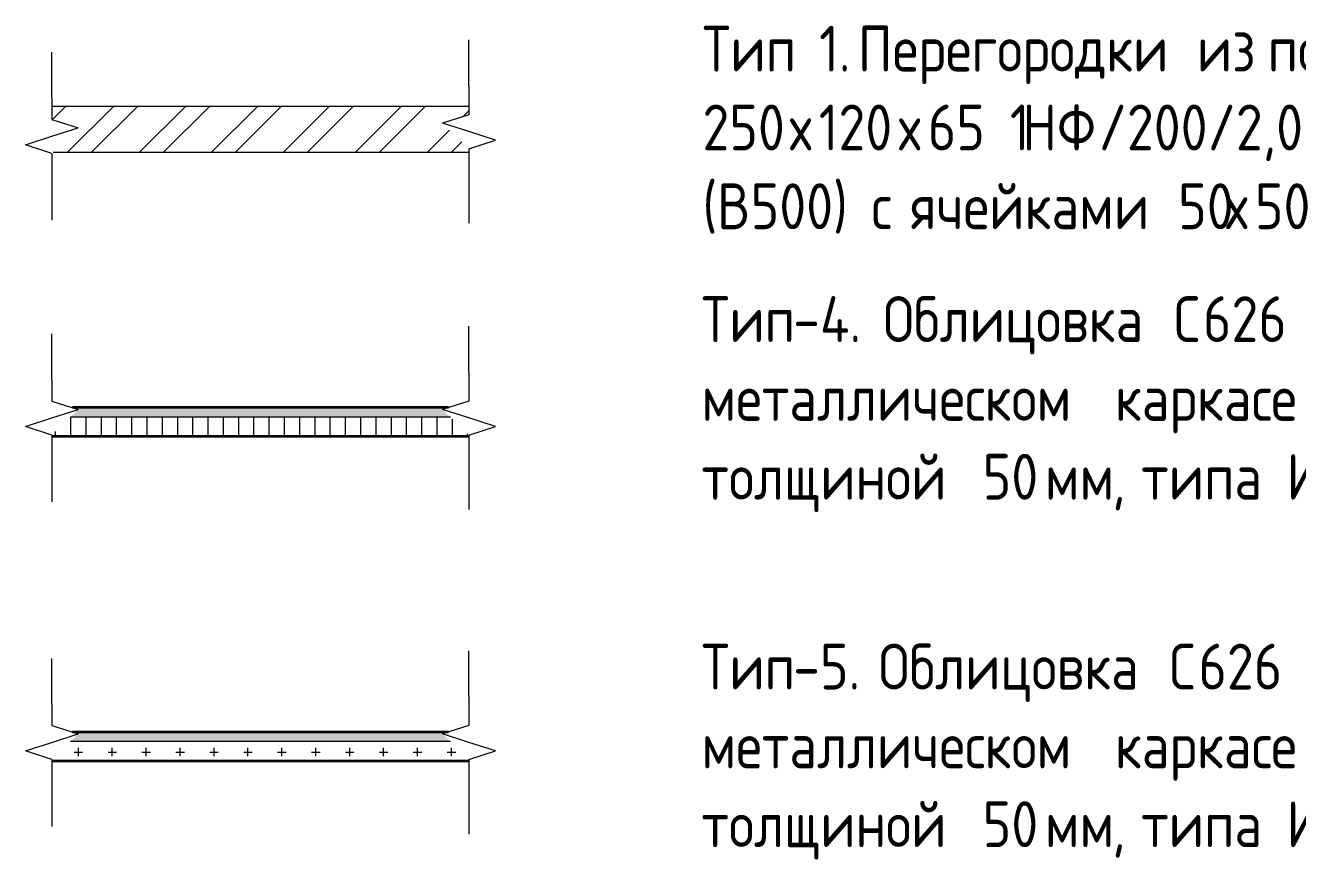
# Model space of a CAD drawing. Header units: millimetres. Extents: x -56773 to 323062, y -262288 to 76460.
# Drawn here: x 68681 to 72015, y 5230 to 7415 of the extents above; entities that cross this region are included whole.
import ezdxf

# ---------------------------------------------------------------- set-up
doc = ezdxf.new("R2010")
doc.units = ezdxf.units.MM
for name, color, linetype, lineweight in [('Аннотация', 7, 'Continuous', 20), ('Стены разрез', 7, 'Continuous', 35), ('Стены штриховка', 7, 'Continuous', 9), ('Узлы', 7, 'Continuous', 18)]:
    doc.layers.add(name, color=color, linetype=linetype, lineweight=lineweight)
doc.layers.add('Линии', color=7, linetype='Continuous', lineweight=9, true_color=0x00a600)
doc.styles.add('GOST Common_7', font='', dxfattribs={"width": 0.9, "height": 120})
doc.styles.get('GOST Common_7').set_extended_font_data('GOST Common')

# ---------------------------------------------------------------- blocks, each defined once
blk = doc.blocks.new('Family - ___-2739783-УО кладочный подвал')
at = {"layer": 'Стены разрез', "lineweight": 9, "true_color": 0xd50000}
h = blk.add_hatch(dxfattribs=at)
h.set_pattern_fill('FP_25', color=12, style=0, pattern_type=2)
h.set_pattern_definition([(0, (0, 0), (44.45, 44.45), [22.225, -66.675]), (90, (11.11, -11.11), (-44.45, 44.45), [22.225, -66.675])])
h.paths.add_polyline_path([(-879.2, 5489.2), (213.8, 5489.2), (213.8, 5492.1), (165.2, 5539.2), (-830.6, 5539.2), (-879.2, 5492.1)])
at = {"layer": 'Стены разрез', "lineweight": 20, "true_color": 0xd50000}
blk.add_hatch(color=12, dxfattribs=at).paths.add_polyline_path([(165.2, 5539.2), (144.5, 5559.2), (160.2, 5564.2), (-825.6, 5564.2), (-809.9, 5559.2), (-830.6, 5539.2), (144.5, 5539.2)])
at = {"layer": 'Стены разрез'}
for p, q in [((160.2, 5564.2), (-825.6, 5564.2)), ((-879.2, 5489.2), (213.8, 5489.2))]:
    blk.add_line(p, q, dxfattribs=at)
at = {"layer": 'Стены штриховка'}
blk.add_line((165.2, 5539.2), (-830.6, 5539.2), dxfattribs=at)
blk = doc.blocks.new('Family - ___-2739788-УО кладочный подвал')
at = {"layer": 'Стены разрез', "lineweight": 20, "true_color": 0x0080c0}
blk.add_hatch(color=142, dxfattribs=at).paths.add_polyline_path([(-830.6, 6389.2), (165.2, 6389.2), (144.5, 6409.2), (160.2, 6414.2), (-825.6, 6414.2), (-809.9, 6409.2)])
at = {"layer": 'Стены разрез', "lineweight": 9, "true_color": 0x0080c0}
h = blk.add_hatch(dxfattribs=at)
h.set_pattern_fill('FP_26', color=142, style=0, pattern_type=2)
h.set_pattern_definition([(90, (0, 0), (-40, 2e-15), [])])
h.paths.add_polyline_path([(-809.9, 6339.2), (213.8, 6339.2), (213.8, 6342.1), (165.2, 6389.2), (-830.6, 6389.2), (-879.2, 6342.1), (-879.2, 6339.2)])
at = {"layer": 'Стены разрез'}
for p, q in [((160.2, 6414.2), (-825.6, 6414.2)), ((-879.2, 6339.2), (213.8, 6339.2))]:
    blk.add_line(p, q, dxfattribs=at)
at = {"layer": 'Стены штриховка'}
blk.add_line((165.2, 6389.2), (-830.6, 6389.2), dxfattribs=at)
blk = doc.blocks.new('ADSK_Обрыв_Линия1 - По умолчанию-2621347-УО кладочный подвал')
at = {"layer": 'Узлы', "lineweight": 20}
for p, q in [((213.8, 5657.2), (213.8, 5581.2)), ((213.8, 5492.1), (213.8, 5417.2))]:
    blk.add_line(p, q, dxfattribs=at)
blk = doc.blocks.new('ADSK_Обрыв_Линия1 - По умолчанию-2621349-УО кладочный подвал')
at = {"layer": 'Узлы', "lineweight": 20}
for p, q in [((-879.2, 5637.2), (-879.2, 5581.2)), ((-879.2, 5492.1), (-879.2, 5437.2))]:
    blk.add_line(p, q, dxfattribs=at)

msp = doc.modelspace()

# ---------------------------------------------------------------- hatches: boundary and pattern name
at = {"layer": 'Узлы', "lineweight": 9}
h = msp.add_hatch(dxfattribs=at)
h.set_pattern_fill('FP_30', color=256, style=0, pattern_type=2)
h.set_pattern_definition([(45, (69629.58, 0), (-94.2927, 94.2927), []), (45, (69692.44, 0), (-94.2927, 94.2927), [])])
h.paths.add_polyline_path([(69843.3648, 7082.6783), (69843.3648, 7092.1298), (69774.0828, 7159.1768), (69843.3648, 7181.1768), (69843.3648, 7202.6783), (68750.3848, 7202.6783), (68750.3848, 7168.7672), (68819.6669, 7146.7672), (68753.4415, 7082.6783), (69774.0828, 7082.6783)])

# ---------------------------------------------------------------- linework, layer by layer
at = {"layer": 'Аннотация'}
for p, q in [((69843.3648, 7257.1768), (69843.3648, 7377.1768)), ((68750.3848, 7224.7672), (68750.3848, 7344.7672)), ((68750.3848, 7168.7672), (68819.6669, 7146.7672)), ((68750.3848, 7168.7672), (68819.6669, 7146.7672)), ((69843.3648, 7181.1768), (69774.0828, 7159.1768)), ((69843.3648, 7181.1768), (69774.0828, 7159.1768)), ((68750.3848, 7124.7672), (68819.6669, 7146.7672)), ((69843.3648, 7137.1768), (69774.0828, 7159.1768)), ((69912.6849, 7114.6533), (69843.3648, 7137.1768)), ((69912.6849, 7114.6533), (69843.3648, 7137.1768)), ((68681.0647, 7102.2437), (68750.3848, 7124.7672)), ((68681.0647, 7102.2437), (68750.3848, 7124.7672)), ((68750.3848, 7079.7202), (68681.0647, 7102.2437)), ((68750.3848, 7079.7202), (68681.0647, 7102.2437)), ((69843.3648, 7092.1298), (69912.6849, 7114.6533)), ((69843.3648, 7092.1298), (69912.6849, 7114.6533)), ((68750.3848, 7024.7672), (68750.3848, 6904.7672)), ((69843.3648, 7017.1768), (69843.3648, 6897.1768)), ((68750.3848, 6487.1768), (68750.3848, 6607.1768)), ((69843.3648, 6507.1768), (69843.3648, 6627.1768)), ((68750.3848, 6431.1768), (68819.6669, 6409.1768)), ((68750.3848, 6431.1768), (68819.6669, 6409.1768)), ((68750.3848, 6387.1768), (68819.6669, 6409.1768)), ((69843.3648, 6431.1768), (69774.0828, 6409.1768)), ((69843.3648, 6431.1768), (69774.0828, 6409.1768)), ((69843.3648, 6387.1768), (69774.0828, 6409.1768)), ((68681.0647, 6364.6533), (68750.3848, 6387.1768)), ((68681.0647, 6364.6533), (68750.3848, 6387.1768)), ((69912.6849, 6364.6533), (69843.3648, 6387.1768)), ((69912.6849, 6364.6533), (69843.3648, 6387.1768)), ((68750.3848, 6342.1298), (68681.0647, 6364.6533)), ((68750.3848, 6342.1298), (68681.0647, 6364.6533)), ((69843.3648, 6342.1298), (69912.6849, 6364.6533)), ((69843.3648, 6342.1298), (69912.6849, 6364.6533)), ((68750.3848, 6287.1768), (68750.3848, 6167.1768)), ((69843.3648, 6267.1768), (69843.3648, 6147.1768)), ((69843.3648, 5657.1768), (69843.3648, 5777.1768)), ((68750.3848, 5637.1768), (68750.3848, 5757.1768)), ((68750.3848, 5581.1768), (68819.6669, 5559.1768)), ((68750.3848, 5581.1768), (68819.6669, 5559.1768)), ((69843.3648, 5581.1768), (69774.0828, 5559.1768)), ((69843.3648, 5581.1768), (69774.0828, 5559.1768)), ((68681.0647, 5514.6533), (68750.3848, 5537.1768)), ((68681.0647, 5514.6533), (68750.3848, 5537.1768)), ((68750.3848, 5537.1768), (68819.6669, 5559.1768)), ((69843.3648, 5537.1768), (69774.0828, 5559.1768)), ((69912.6849, 5514.6533), (69843.3648, 5537.1768)), ((69912.6849, 5514.6533), (69843.3648, 5537.1768)), ((68750.3848, 5492.1298), (68681.0647, 5514.6533)), ((68750.3848, 5492.1298), (68681.0647, 5514.6533)), ((69843.3648, 5492.1298), (69912.6849, 5514.6533)), ((69843.3648, 5492.1298), (69912.6849, 5514.6533)), ((68750.3848, 5437.1768), (68750.3848, 5317.1768)), ((69843.3648, 5417.1768), (69843.3648, 5297.1768))]:
    msp.add_line(p, q, dxfattribs=at)
at = {"layer": 'Линии', "color": 7, "lineweight": 20}
for p, q in [((69843.3648, 7202.6783), (68750.3848, 7202.6783)), ((68753.4415, 7082.6783), (69843.3648, 7082.6783))]:
    msp.add_line(p, q, dxfattribs=at)

# ---------------------------------------------------------------- block references
at = {"lineweight": 20}
for name in ['Family - ___-2739788-УО кладочный подвал', 'Family - ___-2739783-УО кладочный подвал']:
    msp.add_blockref(name, (69629.577, 0), dxfattribs=at)
at = {"layer": 'Узлы', "lineweight": 20}
for name, p in [('ADSK_Обрыв_Линия1 - По умолчанию-2621347-УО кладочный подвал', (69629.577, 1600)), ('ADSK_Обрыв_Линия1 - По умолчанию-2621349-УО кладочный подвал', (69629.577, 1587.5904)), ('ADSK_Обрыв_Линия1 - По умолчанию-2621347-УО кладочный подвал', (69629.577, 850)), ('ADSK_Обрыв_Линия1 - По умолчанию-2621349-УО кладочный подвал', (69629.577, 850)), ('ADSK_Обрыв_Линия1 - По умолчанию-2621349-УО кладочный подвал', (69629.577, 0)), ('ADSK_Обрыв_Линия1 - По умолчанию-2621347-УО кладочный подвал', (69629.577, 0))]:
    msp.add_blockref(name, p, dxfattribs=at)

# ---------------------------------------------------------------- texts
at = {"layer": 'Аннотация', "lineweight": 9, "char_height": 120, "attachment_point": 1, "style": 'GOST Common_7'}
for s, insert, width in [('Тип', (70455.5019, 7414.1068), 291.493575), (' 1. ', (70696.0081, 7414.1068), 202.02525), ('Перегородки', (70862.6956, 7414.1068), 1030.328775), ('\\fGOST Common|b0|i0|c204|p34|;\\W.9; ', (71712.8019, 7414.1068), 46.1772), ('\\fGOST Common|b0|i0|c204|p34|;\\W.9; ', (71898.5394, 7414.1068), 46.1772), ('из', (71750.9019, 7414.1068), 178.93665), ('полнотелого', (71936.6394, 7414.1068), 1053.417375), ('250', (70455.5019, 7207.7318), 277.0632), ('120', (70760.3019, 7207.7318), 253.9746), ('65 1', (71046.0519, 7207.7318), 300.1518), ('НФ', (71293.7019, 7207.7318), 242.4303), ('/200/2,0/25 ', (71493.7269, 7207.7318), 1015.8984), ('\\fGOST Common|b0|i0|c204|p34|;\\W.9;х', (70684.1019, 7207.7318), 92.3544), ('\\fGOST Common|b0|i0|c204|p34|;\\W.9;х', (70969.8519, 7207.7318), 92.3544), ('(B500) ', (70455.5019, 7001.3568), 536.80995), ('ячейками', (71000.8081, 7001.3568), 770.582025), ('\\fGOST Common|b0|i0|c204|p34|;\\W.9; ', (70962.7081, 7001.3568), 46.1772), (' 50', (71636.6019, 7001.3568), 230.886), ('50 ', (71903.3019, 7001.3568), 230.886), ('\\fGOST Common|b0|i0|c204|p34|;\\W.9;с', (70898.4144, 7001.3568), 77.924025), ('\\fGOST Common|b0|i0|c204|p34|;\\W.9;х', (71827.1019, 7001.3568), 92.3544), ('Тип', (70452.7895, 6705.707), 291.493575), ('-4. ', (70693.2957, 6705.707), 285.721425), ('Облицовка', (70929.0395, 6705.707), 877.3668), ('\\fGOST Common|b0|i0|c204|p34|;\\W.9; ', (71652.9395, 6705.707), 46.1772), ('\\fGOST Common|b0|i0|c204|p34|;\\W.9;С', (71691.0395, 6705.707), 92.3544), ('626 ', (71767.2395, 6705.707), 323.2404), ('\\fGOST Common|b0|i0|c204|p34|;\\W.9; ', (71498.1582, 6499.332), 46.1772), ('металлическом', (70452.7895, 6499.332), 1266.986925), ('каркасе', (71536.2582, 6499.332), 660.911175), ('толщиной', (70452.7895, 6292.957), 813.87315), (' 50 ', (71124.302, 6292.957), 277.0632), ('\\fGOST Common|b0|i0|c204|p34|;\\W.9; ', (71948.2145, 6292.957), 46.1772), ('ИЗОРОК', (71986.3145, 6292.957), 634.9365), ('мм', (71352.902, 6292.957), 213.56955), ('типа', (71605.3145, 6292.957), 415.5948), (', ', (71529.1145, 6292.957), 92.3544), ('Тип', (70452.7895, 5795.707), 291.493575), ('-5. ', (70693.2957, 5795.707), 271.29105), ('Облицовка', (70917.1332, 5795.707), 877.3668), ('\\fGOST Common|b0|i0|c204|p34|;\\W.9; ', (71641.0332, 5795.707), 46.1772), ('\\fGOST Common|b0|i0|c204|p34|;\\W.9;С', (71679.1332, 5795.707), 92.3544), ('626 ', (71755.3332, 5795.707), 323.2404), ('\\fGOST Common|b0|i0|c204|p34|;\\W.9; ', (71498.1582, 5589.332), 46.1772), ('металлическом', (70452.7895, 5589.332), 1266.986925), ('каркасе', (71536.2582, 5589.332), 660.911175), ('толщиной', (70452.7895, 5382.957), 813.87315), (' 50 ', (71124.302, 5382.957), 277.0632), ('\\fGOST Common|b0|i0|c204|p34|;\\W.9; ', (71948.2145, 5382.957), 46.1772), ('ИЗОРОК', (71986.3145, 5382.957), 634.9365), ('мм', (71352.902, 5382.957), 213.56955), ('типа', (71605.3145, 5382.957), 415.5948), (', ', (71529.1145, 5382.957), 92.3544)]:
    msp.add_mtext(s, dxfattribs=dict(at, insert=insert, width=width))

doc.saveas('drawing.dxf')
